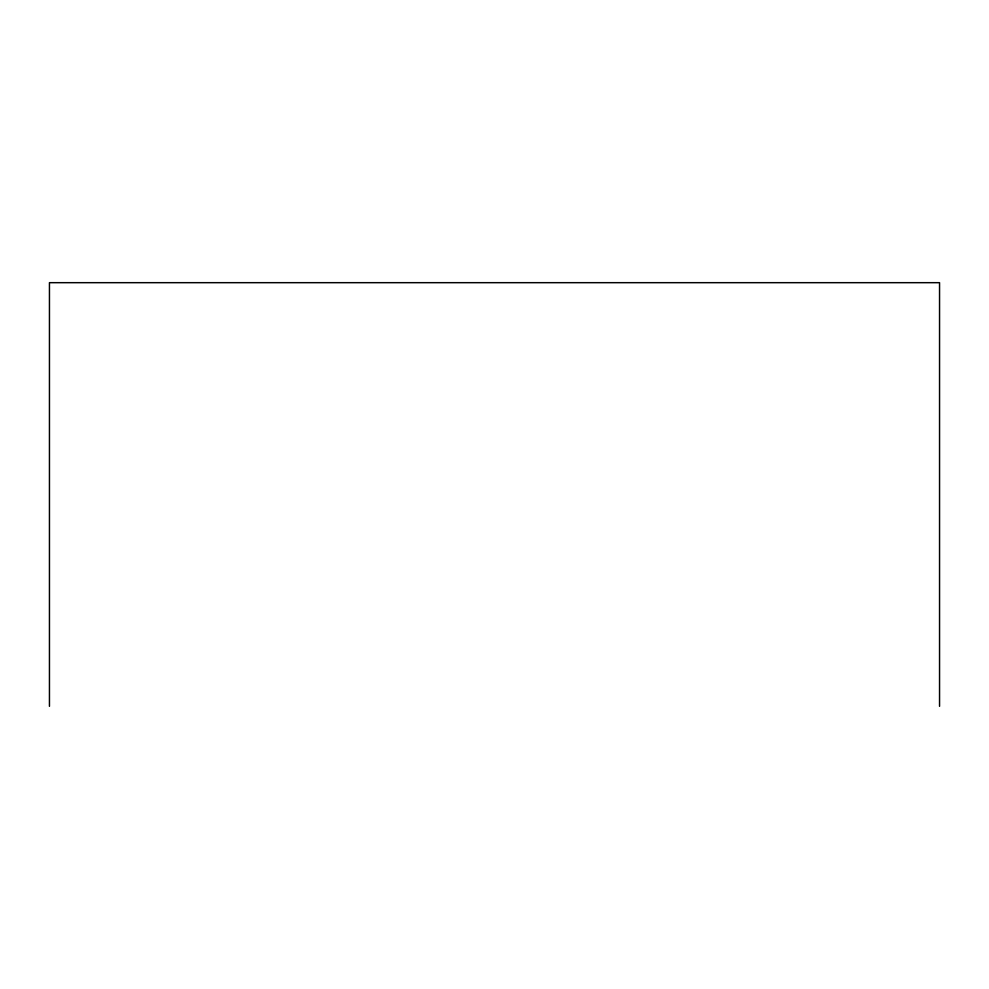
<?xml version="1.0" encoding="UTF-8"?>
<svg xmlns="http://www.w3.org/2000/svg" width="989" height="989" viewBox="0 0 989 989"><rect width="100%" height="100%" fill="white"/><g stroke="black" fill="none" stroke-linecap="round" stroke-linejoin="round"><path stroke-width="1.48" d="M939.55 706.319L939.55 282.681L49.45 282.681L49.45 706.319"/></g></svg>
